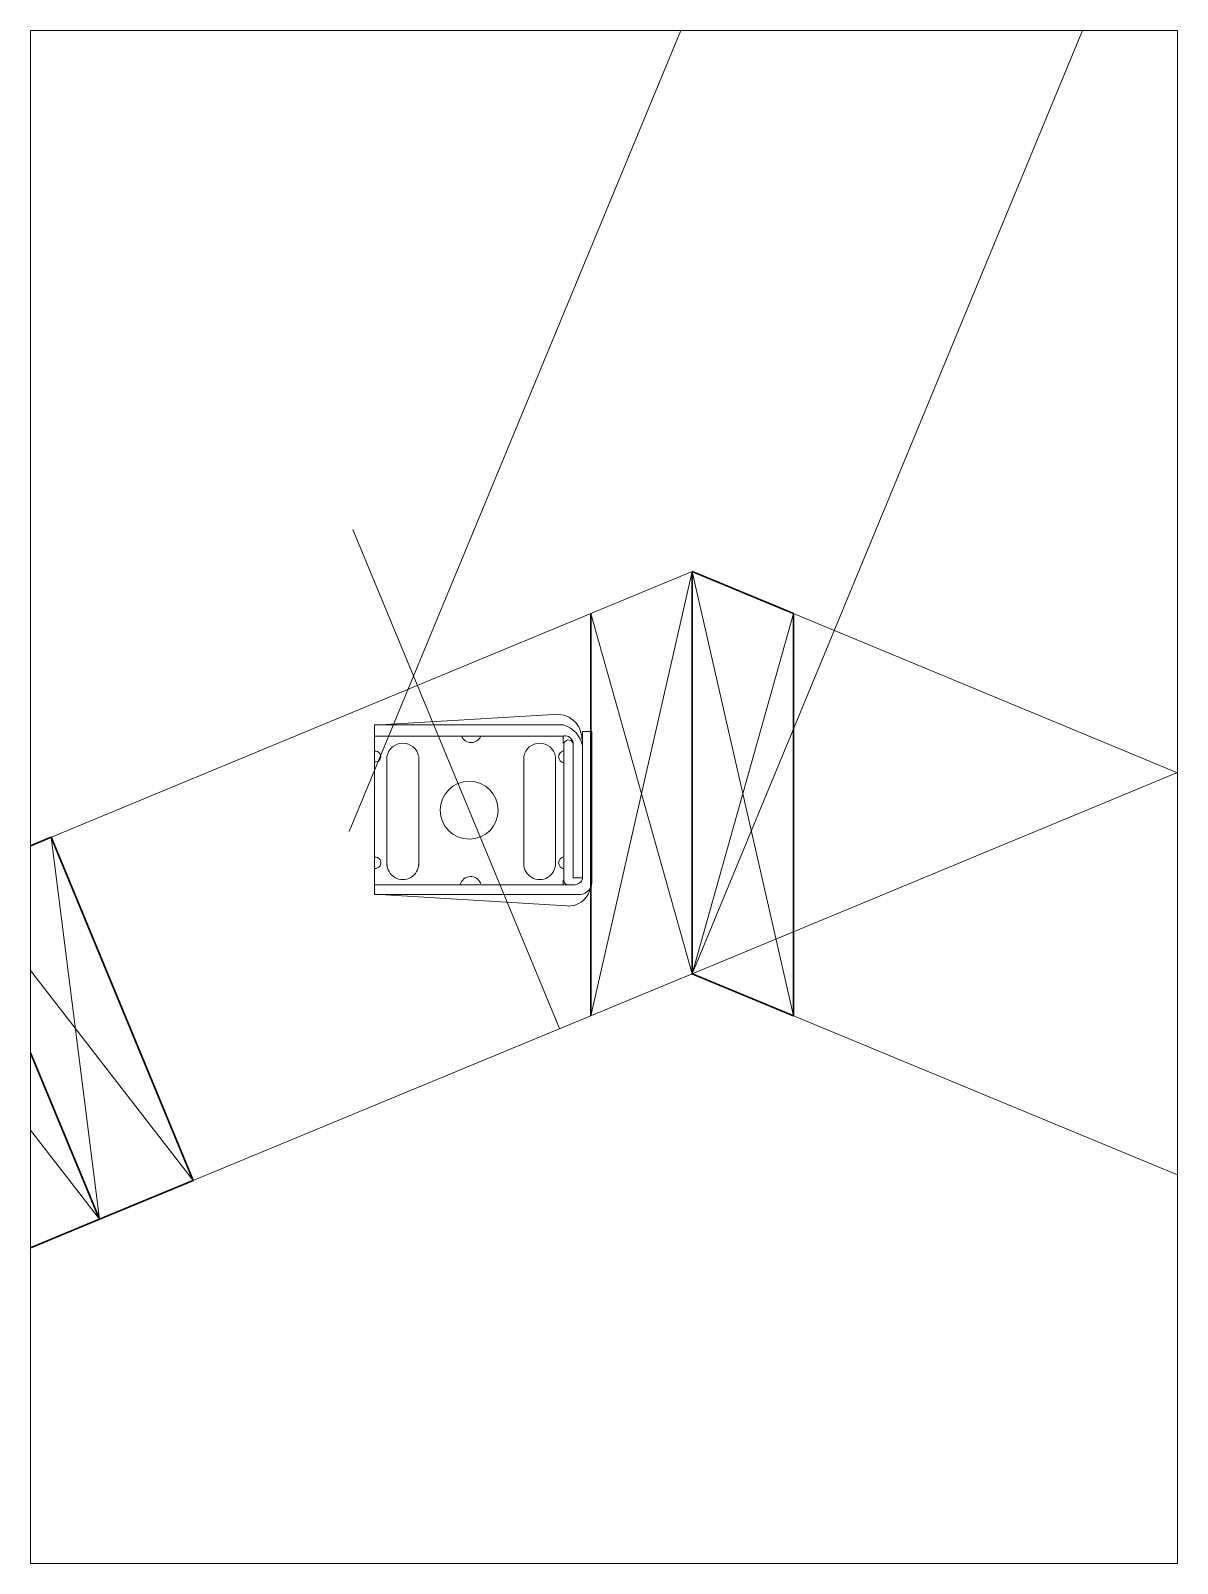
# Paper-space layout 'HD5A Detail' of a CAD drawing. Header units: inches. Extents: x 0 to 7.9, y 0 to 10.6.
# The model-space entities are those that its viewports show. They can reach past a viewport. Long polylines and large blocks are cut down to what shows.
import ezdxf

# ---------------------------------------------------------------- set-up
doc = ezdxf.new("R2010")
doc.units = ezdxf.units.IN
doc.header["$MEASUREMENT"] = 0
doc.layers.get('0').update_dxf_attribs({"color": 8, "lineweight": 9})
for name, color, linetype, lineweight in [('BOTTOM PLATES', 7, 'Continuous', 20), ('FOUNDATION', 7, 'Continuous', 30), ('WALL FRAMING', 7, 'Continuous', 30)]:
    doc.layers.add(name, color=color, linetype=linetype, lineweight=lineweight)
doc.layers.add('DIMENSIONS', color=3, linetype='Continuous')

msp = doc.modelspace()

# ---------------------------------------------------------------- linework, layer by layer
for p, q in [((25174.23235, 13504.13044), (25176.88584, 13504.28965)), ((25177.03606, 13504.13457), (25174.23305, 13504.13457)), ((25174.23305, 13504.13457), (25174.23305, 13503.74474)), ((25177.03746, 13503.97123), (25174.23235, 13503.97123)), ((25177.02899, 13503.86408), (25177.02899, 13503.97399)), ((25177.03606, 13503.57173), (25177.03606, 13503.85076)), ((25177.17505, 13503.86562), (25177.17505, 13501.87128)), ((25177.31404, 13503.82222), (25177.31404, 13501.87325)), ((25177.31484, 13503.82617), (25177.31484, 13504.03921)), ((25177.31484, 13504.03921), (25177.45105, 13504.03921)), ((25177.45304, 13504.03727), (25177.45304, 13501.78646)), ((25174.23235, 13503.7961), (25174.23235, 13501.91743)), ((25174.23305, 13503.58995), (25174.23305, 13502.17964)), ((25174.41728, 13503.66836), (25174.41728, 13502.05079)), ((25174.88695, 13503.66046), (25174.88695, 13502.05079)), ((25176.44359, 13503.66836), (25176.44359, 13502.05079)), ((25176.91327, 13503.66046), (25176.91327, 13502.05079)), ((25177.03606, 13502.00305), (25177.03606, 13503.58156)), ((25174.23305, 13502.01196), (25174.23305, 13501.62437)), ((25177.03606, 13501.84029), (25177.03606, 13502.02494)), ((25177.02899, 13501.83864), (25177.02899, 13501.77583)), ((25177.17419, 13501.87128), (25177.31277, 13501.87128)), ((25177.09634, 13501.77004), (25174.23235, 13501.77004)), ((25174.23235, 13501.63085), (25177.07537, 13501.45572)), ((25174.23305, 13501.62437), (25177.03606, 13501.62437)), ((25177.03773, 13501.6247), (25177.27727, 13501.6247)), ((25177.09309, 13501.77068), (25177.20212, 13501.77068))]:
    msp.add_line(p, q)
msp.add_circle((25175.63491, 13502.87269), 0.42938)
for centre, radius, start, end in [((25176.93803, 13503.92859), 0.36481, 359.195621, 98.22635), ((25176.91021, 13503.74043), 0.41361, 11.962838, 72.042501), ((25174.65211, 13503.62743), 0.23838, 9.886531, 170.113469), ((25175.66334, 13504.025), 0.15198, 200.720914, 339.279086), ((25176.67843, 13503.62743), 0.23838, 9.886531, 170.113469), ((25177.10692, 13503.83975), 0.07342, 21.934166, 171.374684), ((25177.04873, 13503.84679), 0.12913, 12.042218, 94.659287), ((25174.24659, 13503.66723), 0.08011, 260.060519, 99.939481), ((25177.05249, 13503.66441), 0.09234, 100.676656, 259.323344), ((25174.24185, 13502.09475), 0.08503, 263.86112, 96.13888), ((25174.65211, 13502.0803), 0.23485, 179.497993, 0.502007), ((25176.67843, 13502.0803), 0.23485, 179.497993, 0.502007), ((25177.05249, 13502.09419), 0.09234, 100.676656, 259.323344), ((25175.65657, 13501.73039), 0.16042, 21.835891, 164.174648), ((25177.1038, 13501.83789), 0.06774, 177.970899, 276.103355), ((25177.19681, 13501.88859), 0.11803, 272.578929, 0.215433), ((25177.25771, 13501.81845), 0.19473, 275.764055, 6.855858), ((25177.10577, 13501.78514), 0.33081, 264.72711, 355.333409)]:
    msp.add_arc(centre, radius, start, end)
at = {"layer": 'BOTTOM PLATES'}
for p, q in [((25210.59381, 13591.2495), (25173.85621, 13502.55707)), ((25215.67515, 13589.14475), (25178.93755, 13500.45231)), ((25090.24518, 13469.66768), (25178.93754, 13506.40547)), ((25178.93754, 13506.40547), (25234.37031, 13483.44446)), ((25090.24518, 13463.71452), (25178.93754, 13500.45231)), ((25178.93754, 13500.45231), (25234.37031, 13477.4913))]:
    msp.add_line(p, q, dxfattribs=at)
at = {"layer": 'DIMENSIONS', "color": 6, "lineweight": 9}
msp.add_line((25178.93754, 13500.45231), (25393.06002, 13589.14475), dxfattribs=at)
at = {"layer": 'FOUNDATION', "color": 6, "lineweight": 9}
msp.add_line((25176.9743, 13499.63911), (25173.91283, 13507.03014), dxfattribs=at)
at = {"layer": 'WALL FRAMING', "lineweight": 9}
for p, q in [((25178.93754, 13506.40547), (25177.43754, 13499.83099)), ((25180.43754, 13499.83098), (25178.93754, 13506.40547)), ((25177.43754, 13505.78415), (25178.93754, 13500.45231)), ((25178.93754, 13500.45231), (25180.43754, 13505.78415)), ((25169.44178, 13502.47209), (25170.16072, 13496.81673)), ((25171.54654, 13497.39075), (25168.05597, 13501.89806)), ((25170.16072, 13496.81673), (25166.67015, 13501.32404))]:
    msp.add_line(p, q, dxfattribs=at)
at = {"layer": 'WALL FRAMING'}
for p, q in [((25178.93754, 13500.45231), (25178.93754, 13506.40547)), ((25178.93754, 13506.40547), (25180.43754, 13505.78414)), ((25177.43754, 13499.83099), (25177.43754, 13505.78415)), ((25180.43754, 13499.83098), (25180.43754, 13505.78415)), ((25168.05597, 13501.89806), (25169.44178, 13502.47209)), ((25171.54654, 13497.39075), (25169.44178, 13502.47209)), ((25170.16072, 13496.81673), (25168.05597, 13501.89806)), ((25170.16072, 13496.81673), (25168.05597, 13501.89806)), ((25178.93754, 13500.45231), (25180.43754, 13499.83098)), ((25170.16072, 13496.81673), (25171.54654, 13497.39075)), ((25168.77491, 13496.2427), (25170.16072, 13496.81673))]:
    msp.add_line(p, q, dxfattribs=at)

psp = doc.layouts.new('HD5A Detail')

# ---------------------------------------------------------------- viewports
at = {"layer": '0', "color": 7, "lineweight": 9}
psp.add_viewport(center=(3.969, 5.302), size=(7.938, 10.6042), view_center_point=(25177.63217, 13503.06846), view_height=22.69091, dxfattribs=at)

doc.saveas('drawing.dxf')
